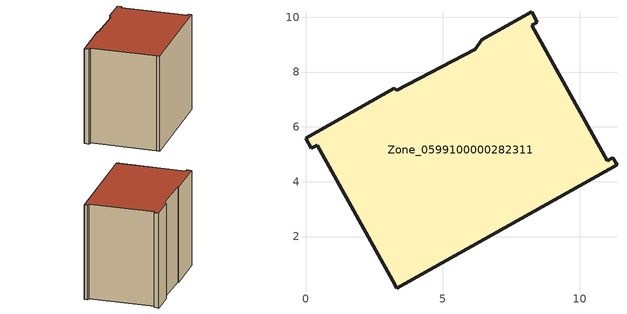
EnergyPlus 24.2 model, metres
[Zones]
Zone_0599100000282311
 floor ground (C_G): 6.42,9.18 8.25,10.2 8.45,9.82 8.25,9.71 11.01,4.77 11.21,4.88 11.36,4.62 3.33,0.11 3.18,0.39 0.42,5.33 0.21,5.22 0,5.59 3.24,7.4 3.32,7.33 6.2,8.82 z0
 wall outside (C_F): 0,5.59 0.21,5.22 0.42,5.33 3.18,0.39 3.33,0.11 11.36,4.62 11.21,4.88 11.01,4.77 8.25,9.71 8.45,9.82 8.25,10.2 6.42,9.18 6.2,8.82 3.32,7.33 3.24,7.4 0,5.59 z0:8.43
 roof outside (C_R): 8.25,10.2 6.42,9.18 6.2,8.82 3.32,7.33 3.24,7.4 0,5.59 0.21,5.22 0.42,5.33 3.18,0.39 3.33,0.11 11.36,4.62 11.21,4.88 11.01,4.77 8.25,9.71 8.45,9.82 z8.43
[BUILDING]
Pand.0599100000282311: North Axis=0; Terrain=City; Loads Convergence Tolerance Value=0.04; Temperature Convergence Tolerance Value=0.4; Solar Distribution=FullExterior; Maximum Number of Warmup Days=25; Minimum Number of Warmup Days=1
[Site:Location]
Rotterdam.The.Hague.AP_ZH_NLD Design_Conditions: Latitude=51.96; Longitude=4.45; Time Zone=1; Elevation=-4.5
[SITE:GROUNDTEMPERATURE:BUILDINGSURFACE]
18, 18, 18, 18, 18, 18, 18, 18, 18, 18, 18, 18
[MATERIAL] Thermal Absorptance=0.9; Solar Absorptance=0.7; Visible Absorptance=0.7
Name | Roughness | Thickness | Conductivity | Density | Specific Heat
G.TC.1965-1974 | MediumSmooth | 0.15 | 0.882353 | 540 | 1210
F.TC.1965-1974 | Rough | 0.3 | 0.697674 | 1920 | 840
R.TC.1965-1974 | MediumRough | 0.2 | 0.232558 | 1500 | 1000
[CONSTRUCTION]
C_G: G.TC.1965-1974
C_F: F.TC.1965-1974
C_R: R.TC.1965-1974
[ZONE]
Zone_0599100000282311: Type=1; Multiplier=1; Ceiling Height=Autocalculate; Volume=Autocalculate; Floor Area=autocalculate; Part of Total Floor Area=Yes
[ZONEINFILTRATION:DESIGNFLOWRATE]
Infil_Zone_0599100000282311: Zone or ZoneList or Space or SpaceList=Zone_0599100000282311; Schedule=AlwaysOn; Design Flow Rate Calculation Method=Flow/Area; Flow Rate per Floor Area=0.003; Constant Term Coefficient=1; Temperature Term Coefficient=0; Velocity Term Coefficient=0; Velocity Squared Term Coefficient=0
[HVACTEMPLATE:ZONE:IDEALLOADSAIRSYSTEM]
Zone_0599100000282311: Maximum Heating Supply Air Temperature=50; Minimum Cooling Supply Air Temperature=13; Maximum Heating Supply Air Humidity Ratio=0.0156; Minimum Cooling Supply Air Humidity Ratio=0.0077; Heating Limit=NoLimit; Cooling Limit=NoLimit; Dehumidification Control Type=ConstantSensibleHeatRatio; Cooling Sensible Heat Ratio=0.7; Dehumidification Setpoint=60; Humidification Control Type=None; Humidification Setpoint=30; Outdoor Air Method=None; Outdoor Air Flow Rate per Person=0.00944; Outdoor Air Flow Rate per Zone Floor Area=0; Outdoor Air Flow Rate per Zone=0; Demand Controlled Ventilation Type=None; Outdoor Air Economizer Type=NoEconomizer; Heat Recovery Type=None; Sensible Heat Recovery Effectiveness=0.7; Latent Heat Recovery Effectiveness=0.65
[ZONECONTROL:THERMOSTAT]
ThermostatControl_Zone_0599100000282311: Zone or ZoneList=Zone_0599100000282311; Control Type Schedule=DualSetpointControlType; Control 1=Thermostat_Zone_0599100000282311; Temperature Difference Between Cutout And Setpoint=0
[THERMOSTATSETPOINT:DUALSETPOINT]
Thermostat_Zone_0599100000282311: Heating Setpoint Temperature Schedule=HeatingSetpoint_Zone_0599100000282311; Cooling Setpoint Temperature Schedule=CoolingSetpoint_Zone_0599100000282311
[SCHEDULE:COMPACT]
HeatingSetpoint_Zone_0599100000282311: Through: 12/31, For: AllDays, Until: 24:00, 21
CoolingSetpoint_Zone_0599100000282311: Through: 12/31, For: AllDays, Until: 24:00, 24
DualSetpointControlType: Through: 12/31, For: AllDays, Until: 24:00, 4
AlwaysOn: Through: 12/31, For: AllDays, Until: 24:00, 1
